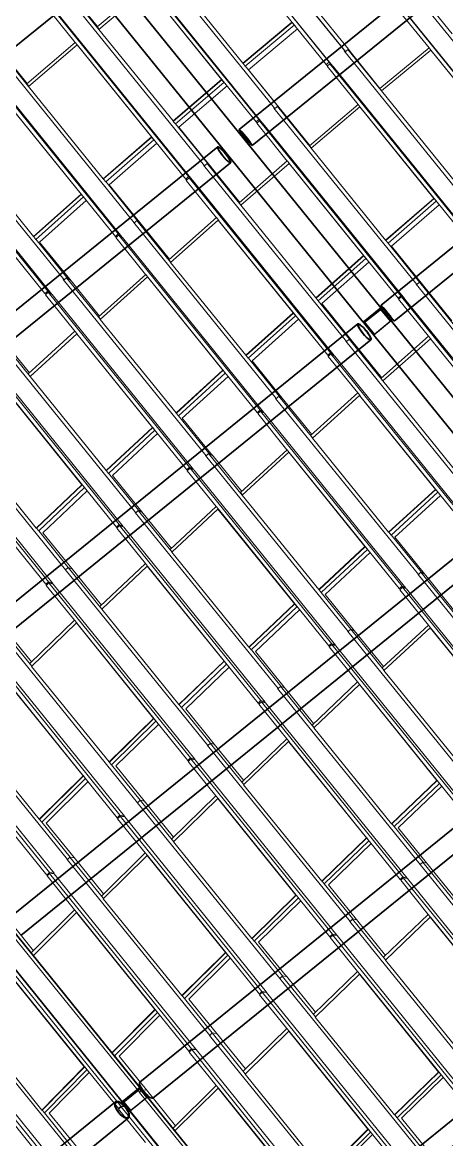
# Model space of a CAD drawing. Header units: millimetres. Extents: x 834681283 to 835686922, y 817551134 to 819407044.
# Drawn here: x 835245040 to 835250676, y 818140307 to 818155141 of the extents above; entities that cross this region are included whole.
import ezdxf

# ---------------------------------------------------------------- set-up
doc = ezdxf.new("R2010")
doc.units = ezdxf.units.MM
doc.header["$LTSCALE"] = 1200
doc.header["$MEASUREMENT"] = 0
doc.linetypes.add('P01-MAGP-P-RF$0$P01_MS_01_N1-FloorPlan-PART2OFUPPERROOFSETTINGOUT$0$BH DASHED2', pattern=[3, 2, -1])
doc.linetypes.add('P01-MAGP-P-RF$0$PHANTOM', pattern=[2.5, 1.25, -0.25, 0.25, -0.25, 0.25, -0.25])
doc.layers.add('P01-MAAN-P-EVA$0$HATCH', color=9, linetype='Continuous')
for name, color, linetype, lineweight in [('P01-MAGP-P-RF$0$MMH053__', 253, 'P01-MAGP-P-RF$0$PHANTOM', 40), ('P01-MAGP-P-RF$0$P01_MS_01_N1-FloorPlan-PART2OFUPPERROOFSETTINGOUT$0$S-BEAM', 253, 'Continuous', 35), ('P01-MAGP-P-RF$0$P01_MS_01_N1-FloorPlan-PART2OFUPPERROOFSETTINGOUT$0$S-BEAM-HIDN', 253, 'P01-MAGP-P-RF$0$P01_MS_01_N1-FloorPlan-PART2OFUPPERROOFSETTINGOUT$0$BH DASHED2', 18), ('P01-MAGP-P-RF$0$ROOF MESH HALF TONE$0$A-GLAZ', 253, 'Continuous', 9), ('P01-MAGP-P-RF$0$ROOF MESH HALF TONE$0$A-MASS', 253, 'Continuous', 9)]:
    doc.layers.add(name, color=color, linetype=linetype, lineweight=lineweight)

# ---------------------------------------------------------------- blocks, each defined once
blk = doc.blocks.new('P01-MAGP-P-RF$0$P01_MS_01_N1-FloorPlan-PART2OFUPPERROOFSETTINGOUT$0$Circular Hollow Sections - CHS273x10_PSB97-8445106-PART 2 OF  UPPER ROOF SETTING OUT')
at = {"layer": 'P01-MAGP-P-RF$0$P01_MS_01_N1-FloorPlan-PART2OFUPPERROOFSETTINGOUT$0$S-BEAM'}
for p, q in [((22650, 48427), (15637, 43516)), ((15793, 43293), (22807, 48203))]:
    blk.add_line(p, q, dxfattribs=at)
for centre, major_axis, start_param, end_param in [((22728, 48315), (-78, 112), 0, 3.141593), ((22728, 48315), (-73, 104), 0, 3.141593), ((22728, 48315), (-78, 112), 3.141593, 6.283185), ((22728, 48315), (-73, 104), 3.141593, 6.283185), ((15715, 43405), (-78, 112), 0, 3.141593)]:
    blk.add_ellipse(centre, major_axis=major_axis, ratio=0.433545, start_param=start_param, end_param=end_param, dxfattribs=at)
blk = doc.blocks.new('P01-MAGP-P-RF$0$P01_MS_01_N1-FloorPlan-PART2OFUPPERROOFSETTINGOUT$0$Circular Hollow Sections - CHS273x10_PSB97-8445107-PART 2 OF  UPPER ROOF SETTING OUT')
at = {"layer": 'P01-MAGP-P-RF$0$P01_MS_01_N1-FloorPlan-PART2OFUPPERROOFSETTINGOUT$0$S-BEAM'}
for p, q in [((21055, 50708), (14039, 45796)), ((14195, 45572), (21211, 50485))]:
    blk.add_line(p, q, dxfattribs=at)
for centre, major_axis, start_param, end_param in [((21133, 50596), (-78, 112), 0, 3.141593), ((21133, 50596), (-73, 104), 0, 3.141593), ((21133, 50596), (-78, 112), 3.141593, 6.283185), ((21133, 50596), (-73, 104), 3.141593, 6.283185), ((14117, 45684), (-78, 112), 0, 3.141593)]:
    blk.add_ellipse(centre, major_axis=major_axis, ratio=0.421934, start_param=start_param, end_param=end_param, dxfattribs=at)
blk = doc.blocks.new('P01-MAGP-P-RF$0$P01_MS_01_N1-FloorPlan-PART2OFUPPERROOFSETTINGOUT$0$Circular Hollow Sections - CHS273x10_PSB97-8447235-PART 2 OF  UPPER ROOF SETTING OUT')
at = {"layer": 'P01-MAGP-P-RF$0$P01_MS_01_N1-FloorPlan-PART2OFUPPERROOFSETTINGOUT$0$S-BEAM'}
for p, q in [((31760, 51144), (24712, 46209)), ((24869, 45985), (31917, 50920))]:
    blk.add_line(p, q, dxfattribs=at)
for centre, major_axis, start_param, end_param in [((31839, 51032), (-78, 112), 0, 3.141593), ((31839, 51032), (-73, 104), 0, 3.141593), ((31839, 51032), (-78, 112), 3.141593, 6.283185), ((31839, 51032), (-73, 104), 3.141593, 6.283185), ((24791, 46097), (-78, 112), 0, 3.141593)]:
    blk.add_ellipse(centre, major_axis=major_axis, ratio=0.273097, start_param=start_param, end_param=end_param, dxfattribs=at)
blk = doc.blocks.new('P01-MAGP-P-RF$0$P01_MS_01_N1-FloorPlan-PART2OFUPPERROOFSETTINGOUT$0$Circular Hollow Sections - CHS273x10_PSB97-8466869-PART 2 OF  UPPER ROOF SETTING OUT')
at = {"layer": 'P01-MAGP-P-RF$0$P01_MS_01_N1-FloorPlan-PART2OFUPPERROOFSETTINGOUT$0$S-BEAM'}
for p, q in [((33522, 48715), (26453, 43765)), ((26610, 43542), (33679, 48491))]:
    blk.add_line(p, q, dxfattribs=at)
for centre, major_axis, start_param, end_param in [((33723, 48689), (-78, 112), 1.024472, 1.253556), ((33723, 48689), (-73, 104), 0.979495, 1.22898), ((33723, 48689), (-73, 104), 5.054205, 5.303691), ((33723, 48689), (-78, 112), 5.02963, 5.258714), ((26531, 43654), (-78, 112), 0, 3.141593)]:
    blk.add_ellipse(centre, major_axis=major_axis, ratio=0.284904, start_param=start_param, end_param=end_param, dxfattribs=at)
at = {"layer": 'P01-MAGP-P-RF$0$P01_MS_01_N1-FloorPlan-PART2OFUPPERROOFSETTINGOUT$0$S-BEAM-HIDN'}
for p, q in [((33645, 48801), (33522, 48715)), ((33679, 48491), (33801, 48577))]:
    blk.add_line(p, q, dxfattribs=at)
for major_axis, start_param, end_param in [((-78, 112), 5.259078, 6.283185), ((-78, 112), 0, 1.024107), ((-73, 104), 0, 0.979101), ((-73, 104), 5.304084, 6.283185), ((-78, 112), 1.25392, 3.141593), ((-73, 104), 1.229374, 3.141593), ((-73, 104), 3.141593, 5.053811), ((-78, 112), 3.141593, 5.029265)]:
    blk.add_ellipse((33723, 48689), major_axis=major_axis, ratio=0.284904, start_param=start_param, end_param=end_param, dxfattribs=at)
blk = doc.blocks.new('P01-MAGP-P-RF$0$ROOF MESH HALF TONE')
at = {"layer": 'P01-MAGP-P-RF$0$ROOF MESH HALF TONE$0$A-GLAZ', "lineweight": 5}
for p, q in [((24931, 64606), (26668, 62125)), ((26655, 62140), (24968, 64550)), ((24737, 64438), (26444, 61999)), ((26484, 61947), (24777, 64386)), ((23947, 63910), (25681, 61434)), ((25105, 63825), (26403, 61970)), ((23750, 63747), (25459, 61306)), ((25501, 61257), (23793, 63699)), ((22963, 63216), (24696, 60743)), ((23016, 63227), (23423, 62647)), ((23045, 63199), (23406, 62684)), ((25299, 62066), (24408, 63339)), ((22764, 63057), (24474, 60613)), ((23401, 62680), (24089, 63180)), ((23422, 62647), (24109, 63146)), ((24109, 63146), (25002, 61870)), ((24113, 63142), (25419, 61276)), ((22725, 63027), (23096, 62495)), ((24518, 60568), (22808, 63012)), ((27636, 62832), (29370, 60356)), ((29362, 60366), (27673, 62779)), ((27691, 62842), (28099, 62259)), ((23401, 62680), (23424, 62648)), ((24321, 61365), (23422, 62647)), ((26305, 62731), (26709, 62154)), ((27398, 62639), (27779, 62095)), ((27439, 62669), (29148, 60226)), ((29189, 60176), (27480, 62618)), ((21980, 62523), (23712, 60052)), ((22031, 62538), (22438, 61957)), ((22063, 62510), (22423, 61996)), ((22416, 61990), (23097, 62496)), ((22437, 61956), (23118, 62462)), ((23123, 62459), (23097, 62496)), ((23122, 62458), (23118, 62462)), ((23118, 62462), (24018, 61176)), ((23122, 62458), (24434, 60583)), ((25987, 62565), (25299, 62066)), ((25301, 62061), (25989, 62559)), ((25302, 62062), (25990, 62560)), ((25326, 62025), (26014, 62523)), ((26053, 62470), (25368, 61974)), ((25989, 62559), (26004, 62541)), ((26014, 62523), (25989, 62559)), ((26029, 62505), (26014, 62523)), ((21778, 62365), (23488, 59920)), ((23534, 59879), (21824, 62324)), ((25302, 62062), (25299, 62066)), ((25301, 62061), (25326, 62025)), ((25328, 62026), (25722, 61463)), ((26657, 62141), (26651, 62137)), ((26651, 62137), (28383, 59664)), ((26668, 62125), (26709, 62154)), ((26704, 62150), (27110, 61569)), ((26709, 62154), (26746, 62098)), ((26746, 62097), (27092, 61604)), ((27089, 61602), (27780, 62096)), ((27110, 61569), (27801, 62063)), ((27806, 62060), (27780, 62096)), ((27801, 62063), (28691, 60791)), ((27805, 62059), (27802, 62063)), ((27805, 62059), (29108, 60197)), ((22416, 61990), (22439, 61958)), ((23342, 60665), (22437, 61956)), ((25002, 61870), (24321, 61365)), ((24324, 61360), (25006, 61866)), ((25006, 61866), (25002, 61870)), ((25005, 61865), (25012, 61857)), ((25030, 61829), (25005, 61865)), ((25368, 61974), (25750, 61428)), ((26403, 61970), (26444, 61999)), ((26417, 61952), (26403, 61970)), ((26452, 61978), (26411, 61948)), ((26411, 61948), (26786, 61412)), ((26444, 61999), (26484, 61947)), ((26495, 61932), (26452, 61978)), ((26452, 61978), (28162, 59533)), ((28206, 59487), (26495, 61932)), ((20996, 61831), (22728, 59361)), ((22127, 61777), (23033, 60482)), ((22131, 61774), (23449, 59890)), ((24349, 61323), (25030, 61829)), ((25068, 61778), (24392, 61276)), ((25038, 61821), (25030, 61829)), ((20792, 61673), (22502, 59227)), ((22550, 59190), (20840, 61636)), ((27089, 61602), (27111, 61570)), ((28005, 60291), (27110, 61569)), ((25672, 61447), (25667, 61443)), ((25667, 61443), (27398, 58973)), ((25681, 61434), (25722, 61463)), ((25717, 61459), (26126, 60876)), ((25722, 61463), (25761, 61412)), ((25750, 61428), (26110, 60914)), ((26104, 60909), (26787, 61413)), ((26813, 61376), (26787, 61413)), ((22363, 59966), (21452, 61266)), ((24324, 61360), (24321, 61365)), ((24323, 61359), (24324, 61360)), ((24323, 61359), (24349, 61323)), ((24350, 61324), (24736, 60772)), ((24392, 61276), (24768, 60739)), ((25419, 61276), (25459, 61306)), ((25432, 61261), (25419, 61276)), ((25465, 61287), (25426, 61257)), ((25459, 61306), (25501, 61257)), ((25511, 61244), (25465, 61287)), ((25465, 61287), (27177, 58840)), ((26125, 60876), (26808, 61380)), ((26812, 61376), (26808, 61380)), ((26808, 61380), (27705, 60098)), ((26812, 61376), (28122, 59503)), ((24018, 61176), (23342, 60665)), ((23346, 60661), (24022, 61172)), ((23371, 60623), (24046, 61135)), ((24022, 61172), (24018, 61176)), ((24021, 61172), (24026, 61167)), ((24046, 61135), (24021, 61172)), ((24052, 61130), (24046, 61135)), ((25426, 61257), (25796, 60728)), ((25501, 61257), (25499, 61255)), ((27222, 58798), (25511, 61244)), ((21140, 61089), (22463, 59197)), ((24083, 61085), (23415, 60580)), ((26104, 60909), (26127, 60877)), ((27026, 59590), (26125, 60876)), ((24688, 60754), (24684, 60751)), ((24684, 60751), (26414, 58283)), ((24696, 60743), (24736, 60772)), ((24732, 60769), (25141, 60185)), ((24736, 60772), (24778, 60725)), ((24768, 60739), (25128, 60225)), ((25119, 60219), (25797, 60729)), ((25141, 60185), (25818, 60695)), ((25822, 60692), (25797, 60729)), ((25822, 60691), (25818, 60695)), ((25818, 60695), (26720, 59405)), ((25822, 60691), (27137, 58810)), ((23346, 60661), (23342, 60665)), ((23345, 60660), (23346, 60661)), ((23345, 60660), (23371, 60623)), ((23372, 60624), (23752, 60082)), ((23415, 60580), (23786, 60051)), ((24434, 60583), (24474, 60613)), ((24447, 60570), (24434, 60583)), ((24480, 60596), (24440, 60565)), ((24440, 60565), (24806, 60043)), ((24474, 60613), (24518, 60568)), ((24526, 60556), (24480, 60596)), ((24480, 60596), (26191, 58149)), ((24518, 60568), (24515, 60566)), ((26238, 58109), (24526, 60556)), ((23033, 60482), (22363, 59966)), ((22367, 59962), (23037, 60479)), ((22392, 59924), (23062, 60441)), ((23097, 60393), (22439, 59885)), ((23037, 60479), (23033, 60482)), ((23036, 60478), (23040, 60475)), ((23062, 60441), (23036, 60478)), ((23066, 60438), (23062, 60441)), ((23712, 60052), (23752, 60082)), ((23748, 60079), (24157, 59495)), ((23752, 60082), (23795, 60038)), ((25119, 60219), (25142, 60186)), ((26047, 58891), (25141, 60185)), ((27705, 60098), (27026, 59590)), ((27030, 59586), (27709, 60094)), ((27709, 60094), (27705, 60098)), ((27708, 60094), (27713, 60088)), ((27733, 60057), (27708, 60094)), ((22367, 59962), (22363, 59966)), ((22366, 59961), (22367, 59962)), ((22366, 59961), (22392, 59924)), ((23704, 60063), (23700, 60060)), ((23700, 60060), (25430, 57592)), ((23786, 60051), (24146, 59537)), ((24135, 59529), (24807, 60044)), ((24156, 59494), (24828, 60009)), ((24833, 60006), (24807, 60044)), ((24832, 60006), (24828, 60009)), ((24828, 60009), (25735, 58713)), ((24832, 60006), (26152, 58118)), ((27055, 59548), (27733, 60057)), ((27770, 60007), (27099, 59503)), ((27739, 60052), (27733, 60057)), ((22393, 59925), (22768, 59391)), ((22439, 59884), (22804, 59364)), ((23449, 59890), (23488, 59920)), ((23462, 59878), (23449, 59890)), ((23494, 59904), (23455, 59873)), ((23455, 59873), (23814, 59359)), ((23488, 59920), (23534, 59879)), ((23542, 59867), (23494, 59904)), ((23494, 59904), (25205, 57456)), ((23534, 59879), (23530, 59876)), ((25254, 57420), (23542, 59867)), ((24135, 59529), (24158, 59496)), ((25068, 58194), (24156, 59494)), ((27030, 59586), (27026, 59590)), ((27029, 59585), (27030, 59586)), ((27029, 59585), (27055, 59548)), ((27056, 59549), (27438, 59003)), ((27099, 59503), (27473, 58969)), ((22721, 59372), (22717, 59369)), ((22717, 59369), (24447, 56901)), ((22728, 59361), (22768, 59391)), ((22764, 59388), (23173, 58804)), ((22768, 59391), (22813, 59351)), ((22804, 59364), (23165, 58849)), ((23151, 58838), (23816, 59358)), ((23842, 59321), (23816, 59358)), ((26720, 59405), (26047, 58891)), ((26051, 58887), (26724, 59402)), ((26076, 58850), (26748, 59364)), ((26724, 59402), (26720, 59405)), ((26723, 59401), (26726, 59398)), ((26748, 59364), (26723, 59401)), ((26752, 59361), (26748, 59364)), ((22463, 59197), (22502, 59227)), ((22476, 59187), (22463, 59197)), ((22507, 59211), (22468, 59180)), ((22502, 59227), (22550, 59190)), ((22558, 59178), (22507, 59211)), ((22507, 59211), (24218, 56764)), ((22550, 59190), (22545, 59186)), ((23172, 58803), (23837, 59323)), ((23841, 59320), (23837, 59323)), ((23837, 59323), (24749, 58019)), ((23841, 59320), (25166, 57426)), ((26784, 59315), (26122, 58808)), ((22468, 59180), (22824, 58672)), ((24269, 56731), (22558, 59178)), ((27393, 58980), (27390, 58978)), ((27390, 58978), (29117, 56513)), ((27398, 58973), (27438, 59003)), ((27435, 59001), (27842, 58419)), ((27438, 59003), (27481, 58958)), ((27473, 58968), (27829, 58460)), ((23151, 58838), (23174, 58805)), ((24089, 57496), (23172, 58803)), ((26051, 58887), (26047, 58891)), ((26050, 58887), (26051, 58887)), ((26050, 58887), (26076, 58850)), ((26077, 58850), (26454, 58313)), ((26122, 58808), (26491, 58281)), ((27137, 58810), (27177, 58840)), ((27149, 58799), (27137, 58810)), ((27182, 58825), (27143, 58795)), ((27143, 58795), (27505, 58277)), ((27177, 58840), (27222, 58798)), ((27228, 58788), (27182, 58825)), ((27182, 58825), (28897, 56375)), ((27222, 58798), (27219, 58795)), ((28943, 56338), (27228, 58788)), ((21734, 58677), (23464, 56210)), ((21780, 58697), (22189, 58114)), ((21822, 58676), (22183, 58161)), ((22167, 58148), (22825, 58672)), ((22188, 58113), (22846, 58637)), ((22851, 58635), (22825, 58672)), ((22850, 58634), (22846, 58637)), ((22846, 58637), (23763, 57326)), ((22850, 58634), (24179, 56733)), ((25735, 58713), (25068, 58194)), ((25072, 58190), (25739, 58709)), ((25097, 58152), (25764, 58671)), ((25799, 58623), (25144, 58114)), ((25739, 58709), (25735, 58713)), ((25738, 58708), (25741, 58706)), ((25764, 58671), (25738, 58708)), ((25767, 58669), (25764, 58671)), ((21520, 58519), (23231, 56071)), ((23284, 56041), (21572, 58489)), ((26414, 58283), (26454, 58313)), ((26450, 58311), (26859, 57728)), ((26454, 58313), (26498, 58271)), ((25072, 58190), (25068, 58194)), ((25071, 58189), (25072, 58190)), ((25071, 58189), (25097, 58152)), ((25098, 58153), (25470, 57622)), ((26409, 58289), (26406, 58287)), ((26406, 58287), (28133, 55822)), ((26491, 58281), (26848, 57771)), ((26836, 57762), (27506, 58278)), ((26857, 57727), (27528, 58243)), ((27532, 58240), (27506, 58278)), ((27531, 58240), (27528, 58243)), ((27528, 58243), (28442, 56935)), ((27531, 58240), (28857, 56345)), ((22167, 58148), (22190, 58114)), ((23110, 56798), (22188, 58113)), ((24749, 58019), (24089, 57496)), ((24093, 57493), (24753, 58016)), ((24753, 58016), (24749, 58019)), ((24752, 58016), (24755, 58014)), ((24778, 57978), (24752, 58016)), ((25144, 58114), (25509, 57593)), ((26152, 58118), (26191, 58149)), ((26164, 58108), (26152, 58118)), ((26196, 58134), (26157, 58103)), ((26157, 58103), (26516, 57591)), ((26191, 58149), (26238, 58109)), ((26244, 58099), (26196, 58134)), ((26196, 58134), (27910, 55684)), ((26238, 58109), (26235, 58106)), ((27958, 55649), (26244, 58099)), ((20751, 57986), (22481, 55519)), ((21855, 57950), (22776, 56632)), ((21859, 57948), (23193, 56039)), ((24118, 57455), (24778, 57978)), ((24813, 57931), (24167, 57419)), ((24781, 57976), (24778, 57978)), ((20532, 57826), (22244, 55377)), ((22298, 55351), (20587, 57800)), ((26836, 57762), (26859, 57729)), ((27776, 56417), (26857, 57727)), ((25426, 57599), (25422, 57596)), ((25422, 57596), (27150, 55131)), ((25430, 57592), (25470, 57622)), ((25467, 57620), (25875, 57037)), ((25470, 57622), (25516, 57583)), ((25509, 57593), (25867, 57083)), ((25852, 57071), (26516, 57592)), ((25874, 57036), (26538, 57556)), ((26543, 57554), (26516, 57592)), ((26542, 57553), (26538, 57556)), ((26538, 57556), (27456, 56243)), ((22131, 56100), (21204, 57422)), ((24093, 57493), (24089, 57496)), ((24092, 57492), (24093, 57493)), ((24092, 57492), (24118, 57455)), ((24119, 57455), (24486, 56932)), ((24167, 57419), (24526, 56907)), ((25166, 57426), (25205, 57456)), ((25179, 57416), (25166, 57426)), ((25210, 57441), (25171, 57410)), ((25171, 57410), (25525, 56904)), ((25205, 57456), (25254, 57420)), ((25260, 57410), (25210, 57441)), ((25210, 57441), (26923, 54992)), ((25254, 57420), (25249, 57417)), ((26973, 54960), (25260, 57410)), ((26542, 57553), (27871, 55653)), ((20868, 57261), (22206, 55346)), ((23763, 57326), (23110, 56798)), ((23114, 56795), (23767, 57323)), ((23139, 56757), (23792, 57285)), ((23767, 57323), (23763, 57326)), ((23766, 57322), (23769, 57321)), ((23792, 57285), (23766, 57322)), ((23795, 57283), (23792, 57285)), ((23826, 57239), (23190, 56725)), ((25852, 57071), (25876, 57038)), ((26796, 55721), (25874, 57036)), ((24441, 56907), (24439, 56906)), ((24439, 56906), (26167, 54440)), ((24447, 56901), (24486, 56932)), ((24483, 56929), (24891, 56346)), ((24486, 56932), (24534, 56896)), ((24527, 56906), (24525, 56907)), ((24527, 56906), (24886, 56394)), ((24868, 56381), (25526, 56905)), ((24890, 56345), (25547, 56869)), ((25552, 56867), (25526, 56905)), ((25551, 56867), (25547, 56869)), ((25547, 56869), (26469, 55551)), ((25550, 56865), (25552, 56867)), ((25551, 56867), (26884, 54961)), ((23114, 56795), (23110, 56798)), ((23113, 56794), (23114, 56795)), ((23113, 56794), (23139, 56757)), ((23140, 56758), (23503, 56241)), ((23190, 56725), (23545, 56219)), ((24179, 56733), (24218, 56764)), ((24193, 56724), (24179, 56733)), ((24223, 56749), (24185, 56717)), ((24185, 56717), (24534, 56218)), ((24218, 56764), (24269, 56731)), ((24275, 56721), (24223, 56749)), ((24223, 56749), (25935, 54299)), ((24269, 56731), (24264, 56727)), ((25988, 54271), (24275, 56721)), ((22776, 56632), (22131, 56100)), ((22135, 56098), (22780, 56629)), ((22161, 56059), (22806, 56591)), ((22839, 56546), (22214, 56031)), ((22780, 56629), (22776, 56632)), ((22806, 56591), (22780, 56629)), ((24868, 56381), (24892, 56347)), ((23464, 56210), (23503, 56241)), ((23499, 56238), (23908, 55655)), ((23503, 56241), (23553, 56209)), ((25816, 55024), (24890, 56345)), ((27456, 56243), (26796, 55721)), ((26800, 55718), (27460, 56241)), ((27460, 56241), (27456, 56243)), ((27486, 56202), (27459, 56240)), ((22135, 56098), (22131, 56100)), ((22134, 56097), (22135, 56098)), ((22134, 56097), (22161, 56059)), ((23459, 56217), (23456, 56215)), ((23456, 56215), (25185, 53750)), ((23546, 56219), (23905, 55706)), ((23885, 55690), (24535, 56218)), ((23906, 55654), (24556, 56182)), ((24561, 56180), (24535, 56218)), ((24561, 56180), (24556, 56182)), ((24556, 56182), (25482, 54858)), ((24561, 56180), (25897, 54268)), ((26825, 55679), (27486, 56202)), ((27519, 56157), (26874, 55646)), ((22162, 56060), (22519, 55550)), ((22214, 56031), (22564, 55532)), ((23193, 56039), (23231, 56071)), ((23206, 56032), (23193, 56039)), ((23235, 56056), (23198, 56024)), ((23198, 56024), (23543, 55530)), ((23231, 56071), (23284, 56041)), ((23290, 56031), (23235, 56056)), ((23235, 56056), (24948, 53606)), ((23284, 56041), (23278, 56037)), ((25002, 53581), (23290, 56031)), ((23885, 55690), (23909, 55656)), ((24837, 54327), (23906, 55654)), ((26800, 55718), (26796, 55721)), ((26799, 55717), (26800, 55718)), ((26799, 55717), (26825, 55679)), ((26826, 55680), (27189, 55162)), ((26874, 55646), (27232, 55136)), ((22476, 55527), (22473, 55524)), ((22473, 55524), (24202, 53059)), ((22481, 55519), (22519, 55550)), ((22516, 55548), (22925, 54965)), ((22519, 55550), (22571, 55522)), ((22564, 55532), (22924, 55019)), ((22901, 55000), (23544, 55531)), ((22923, 54963), (23565, 55494)), ((23570, 55493), (23544, 55531)), ((23570, 55492), (23565, 55494)), ((23565, 55494), (24495, 54164)), ((23570, 55492), (24910, 53574)), ((26469, 55551), (25816, 55024)), ((25820, 55021), (26473, 55548)), ((25846, 54983), (26499, 55510)), ((26473, 55548), (26469, 55551)), ((26499, 55510), (26473, 55548)), ((22206, 55346), (22244, 55377)), ((22220, 55339), (22206, 55346)), ((22248, 55363), (22210, 55332)), ((22210, 55332), (22552, 54843)), ((22244, 55377), (22298, 55351)), ((22304, 55342), (22248, 55363)), ((22248, 55363), (23960, 52912)), ((22298, 55351), (22292, 55346)), ((24017, 52891), (22304, 55342)), ((26532, 55465), (25897, 54953)), ((27148, 55134), (27146, 55133)), ((27146, 55133), (28872, 52670)), ((27150, 55131), (27189, 55162)), ((27187, 55160), (27591, 54583)), ((27189, 55162), (27237, 55128)), ((27232, 55135), (27230, 55137)), ((27232, 55135), (27585, 54632)), ((22901, 55000), (22925, 54966)), ((23857, 53631), (22923, 54963)), ((25820, 55021), (25816, 55024)), ((25820, 55021), (25820, 55021)), ((25820, 55021), (25846, 54983)), ((25847, 54983), (26206, 54471)), ((25897, 54953), (26250, 54449)), ((26884, 54961), (26923, 54992)), ((26897, 54953), (26884, 54961)), ((26928, 54978), (26889, 54947)), ((26889, 54947), (27236, 54451)), ((26923, 54992), (26973, 54960)), ((26978, 54953), (26928, 54978)), ((26928, 54978), (28642, 52526)), ((26973, 54960), (26969, 54957)), ((28693, 52501), (26978, 54953)), ((21491, 54833), (23219, 52369)), ((21533, 54857), (21942, 54275)), ((21584, 54845), (21944, 54331)), ((21918, 54310), (22553, 54843)), ((21939, 54273), (22574, 54806)), ((22580, 54805), (22553, 54843)), ((22579, 54804), (22574, 54806)), ((22574, 54806), (23508, 53470)), ((22576, 54803), (22580, 54805)), ((22579, 54804), (23923, 52881)), ((25482, 54858), (24837, 54327)), ((24841, 54325), (25486, 54855)), ((24867, 54286), (25512, 54817)), ((25544, 54773), (24920, 54260)), ((25486, 54855), (25482, 54858)), ((25512, 54817), (25486, 54855)), ((21260, 54670), (22973, 52219)), ((23031, 52201), (21318, 54653)), ((26165, 54444), (26162, 54442)), ((26162, 54442), (27889, 51979)), ((26167, 54440), (26206, 54471)), ((26203, 54469), (26608, 53891)), ((26206, 54471), (26256, 54441)), ((26250, 54449), (26247, 54450)), ((26250, 54449), (26605, 53943)), ((26585, 53927), (27236, 54452)), ((27263, 54414), (27236, 54452)), ((21918, 54310), (21942, 54275)), ((24841, 54325), (24837, 54327)), ((24840, 54324), (24841, 54325)), ((24840, 54324), (24867, 54286)), ((25897, 54268), (25935, 54299)), ((25935, 54299), (25988, 54271)), ((26606, 53890), (27258, 54415)), ((27262, 54413), (27258, 54415)), ((27258, 54415), (28194, 53078)), ((27261, 54412), (27263, 54414)), ((27262, 54413), (28604, 52495)), ((22878, 52935), (21939, 54273)), ((24495, 54164), (23857, 53631)), ((23862, 53629), (24499, 54162)), ((24499, 54162), (24495, 54164)), ((24525, 54123), (24499, 54161)), ((24868, 54287), (25223, 53781)), ((24920, 54260), (25269, 53762)), ((25910, 54261), (25897, 54268)), ((25940, 54285), (25902, 54254)), ((25902, 54254), (26245, 53764)), ((25993, 54263), (25940, 54285)), ((25940, 54285), (27654, 51833)), ((25988, 54271), (25983, 54267)), ((27707, 51811), (25993, 54263)), ((20509, 54143), (22237, 51680)), ((21583, 54118), (22521, 52776)), ((21588, 54116), (22936, 52187)), ((23888, 53590), (24525, 54123)), ((24556, 54080), (23943, 53567)), ((20272, 53977), (21985, 51525)), ((22046, 51511), (20332, 53963)), ((26585, 53927), (26609, 53892)), ((27545, 52551), (26606, 53890)), ((25182, 53754), (25179, 53752)), ((25179, 53752), (26906, 51289)), ((25185, 53750), (25223, 53781)), ((25220, 53779), (25625, 53200)), ((25223, 53781), (25272, 53755)), ((25269, 53762), (25266, 53763)), ((25269, 53762), (25625, 53255)), ((25602, 53236), (26245, 53764)), ((25623, 53199), (26267, 53727)), ((26272, 53726), (26245, 53764)), ((26272, 53725), (26267, 53727)), ((26267, 53727), (27206, 52385)), ((26270, 53723), (26272, 53726)), ((26272, 53725), (27617, 51802)), ((21899, 52240), (20956, 53583)), ((23862, 53629), (23857, 53631)), ((23861, 53628), (23862, 53629)), ((23861, 53628), (23888, 53590)), ((23889, 53591), (24240, 53091)), ((23943, 53567), (24288, 53075)), ((24910, 53574), (24948, 53606)), ((24924, 53568), (24910, 53574)), ((24952, 53592), (24915, 53561)), ((24915, 53561), (25254, 53075)), ((24948, 53606), (25002, 53581)), ((25007, 53573), (24952, 53592)), ((24952, 53592), (26666, 51140)), ((25002, 53581), (24997, 53577)), ((26721, 51121), (25007, 53573)), ((20598, 53427), (21949, 51493)), ((23508, 53470), (22878, 52935)), ((22883, 52933), (23512, 53468)), ((22909, 52895), (23538, 53430)), ((23512, 53468), (23508, 53470)), ((23538, 53430), (23512, 53468)), ((23569, 53387), (22966, 52875)), ((25602, 53236), (25626, 53201)), ((26565, 51855), (25623, 53199)), ((24199, 53064), (24197, 53062)), ((24197, 53062), (25924, 50599)), ((24202, 53059), (24240, 53091)), ((24237, 53088), (24643, 52510)), ((24240, 53091), (24290, 53069)), ((24288, 53075), (24284, 53076)), ((24288, 53075), (24645, 52567)), ((24619, 52545), (25255, 53076)), ((24640, 52508), (25276, 53038)), ((25282, 53037), (25255, 53076)), ((25281, 53037), (25276, 53038)), ((25276, 53038), (26218, 51692)), ((25279, 53035), (25282, 53037)), ((25281, 53037), (26629, 51109)), ((22883, 52933), (22878, 52935)), ((22882, 52933), (22883, 52933)), ((22882, 52933), (22909, 52895)), ((22910, 52895), (23257, 52401)), ((22966, 52875), (23307, 52388)), ((23923, 52881), (23960, 52912)), ((23936, 52876), (23923, 52881)), ((23964, 52899), (23927, 52868)), ((23927, 52868), (24264, 52387)), ((23960, 52912), (24017, 52891)), ((24021, 52884), (23964, 52899)), ((23964, 52899), (25679, 50447)), ((24017, 52891), (24011, 52887)), ((25736, 50431), (24021, 52884)), ((22521, 52776), (21899, 52240)), ((21904, 52239), (22526, 52775)), ((21930, 52200), (22552, 52736)), ((22582, 52694), (21989, 52183)), ((22526, 52775), (22521, 52776)), ((22552, 52736), (22525, 52774)), ((24619, 52545), (24643, 52510)), ((23214, 52371), (24941, 49909)), ((23219, 52369), (23257, 52401)), ((23254, 52398), (23660, 51820)), ((23257, 52401), (23309, 52382)), ((23308, 52388), (23303, 52389)), ((23308, 52388), (23664, 51880)), ((23636, 51856), (24264, 52387)), ((24291, 52349), (24264, 52387)), ((25586, 51160), (24640, 52508)), ((27206, 52385), (26565, 51855)), ((26570, 51853), (27210, 52383)), ((27210, 52383), (27206, 52385)), ((27236, 52344), (27209, 52383)), ((21904, 52239), (21899, 52240)), ((21903, 52238), (21904, 52239)), ((21903, 52238), (21930, 52200)), ((22936, 52187), (22973, 52219)), ((22973, 52219), (23031, 52201)), ((23658, 51818), (24286, 52349)), ((24291, 52348), (24286, 52349)), ((24286, 52349), (25230, 50999)), ((24291, 52348), (25642, 50415)), ((26596, 51814), (27236, 52344)), ((27266, 52304), (26649, 51793)), ((21931, 52200), (22274, 51711)), ((21989, 52183), (22327, 51701)), ((22949, 52183), (22936, 52187)), ((22976, 52207), (22940, 52175)), ((22940, 52175), (23274, 51698)), ((23035, 52194), (22976, 52207)), ((22976, 52207), (24691, 49753)), ((23031, 52201), (23026, 52196)), ((24750, 49741), (23035, 52194)), ((23636, 51856), (23661, 51820)), ((24606, 50466), (23658, 51818)), ((26570, 51853), (26565, 51855)), ((26569, 51853), (26570, 51853)), ((26569, 51853), (26596, 51814)), ((26597, 51815), (26944, 51320)), ((26649, 51793), (26992, 51305)), ((22232, 51682), (23959, 49220)), ((22237, 51680), (22272, 51709)), ((22272, 51709), (22678, 51130)), ((22274, 51711), (22327, 51696)), ((22327, 51701), (22321, 51702)), ((22327, 51701), (22684, 51192)), ((22653, 51166), (23274, 51698)), ((22675, 51128), (23296, 51660)), ((23301, 51660), (23274, 51698)), ((23301, 51659), (23296, 51660)), ((23296, 51660), (24243, 50305)), ((23301, 51659), (24655, 49722)), ((23301, 51659), (23301, 51659)), ((26218, 51692), (25586, 51160)), ((25590, 51159), (26222, 51690)), ((25617, 51120), (26249, 51651)), ((26222, 51690), (26218, 51692)), ((26249, 51651), (26222, 51690)), ((21949, 51493), (21985, 51525)), ((21961, 51491), (21949, 51493)), ((21988, 51514), (21952, 51483)), ((21952, 51483), (22284, 51009)), ((21985, 51525), (22046, 51511)), ((22049, 51504), (21988, 51514)), ((21988, 51514), (23704, 49060)), ((22046, 51511), (22040, 51506)), ((23764, 49051), (22049, 51504)), ((26278, 51611), (25672, 51102)), ((26904, 51288), (28629, 48828)), ((26906, 51289), (26942, 51318)), ((26942, 51318), (27342, 50748)), ((26944, 51320), (26991, 51301)), ((26993, 51304), (26987, 51306)), ((26993, 51304), (27343, 50805)), ((22653, 51166), (22678, 51131)), ((23626, 49772), (22675, 51128)), ((25590, 51159), (25586, 51160)), ((25590, 51158), (25590, 51159)), ((25590, 51158), (25617, 51120)), ((25617, 51120), (25961, 50630)), ((25672, 51102), (26012, 50618)), ((26629, 51109), (26666, 51140)), ((26642, 51104), (26629, 51109)), ((26670, 51128), (26633, 51097)), ((26633, 51097), (26967, 50619)), ((26666, 51140), (26721, 51121)), ((26725, 51115), (26670, 51128)), ((26670, 51128), (28387, 48673)), ((26721, 51121), (26717, 51117)), ((28441, 48661), (26725, 51115)), ((21251, 50992), (22977, 48531)), ((21289, 51020), (21695, 50441)), ((21347, 51014), (21704, 50505)), ((21671, 50477), (22284, 51009)), ((21692, 50438), (22306, 50971)), ((22312, 50970), (22284, 51009)), ((22311, 50970), (22306, 50971)), ((22306, 50971), (23256, 49612)), ((22311, 50969), (22311, 50970)), ((22311, 50969), (23668, 49029)), ((25230, 50999), (24606, 50466)), ((24611, 50465), (25235, 50997)), ((24637, 50425), (25261, 50958)), ((25290, 50919), (24694, 50411)), ((25235, 50997), (25230, 50999)), ((25261, 50958), (25234, 50997)), ((21000, 50821), (22716, 48367)), ((22779, 48360), (21063, 50815)), ((25921, 50599), (27646, 48138)), ((25924, 50599), (25959, 50628)), ((25959, 50628), (26359, 50058)), ((25961, 50630), (26009, 50614)), ((26012, 50618), (26005, 50619)), ((26012, 50618), (26363, 50117)), ((26334, 50094), (26967, 50620)), ((26995, 50581), (26967, 50620)), ((21671, 50477), (21696, 50441)), ((22646, 49079), (21692, 50438)), ((24611, 50465), (24606, 50466)), ((24610, 50464), (24611, 50465)), ((24610, 50464), (24637, 50425)), ((25642, 50415), (25679, 50447)), ((25679, 50447), (25736, 50431)), ((26357, 50055), (26990, 50581)), ((26994, 50580), (26990, 50581)), ((26990, 50581), (27945, 49216)), ((26994, 50580), (28350, 48642)), ((20269, 50302), (21995, 47842)), ((24243, 50305), (23626, 49772)), ((23631, 49771), (24248, 50304)), ((24248, 50304), (24243, 50305)), ((24274, 50265), (24247, 50304)), ((24638, 50426), (24978, 49941)), ((24694, 50411), (25031, 49931)), ((25655, 50412), (25642, 50415)), ((25682, 50435), (25646, 50404)), ((25646, 50404), (25977, 49930)), ((25739, 50426), (25682, 50435)), ((25682, 50435), (27399, 47980)), ((25736, 50431), (25731, 50427)), ((27455, 47971), (25739, 50426)), ((21316, 50281), (22268, 48919)), ((21320, 50282), (22681, 48336)), ((23657, 49732), (24274, 50265)), ((24302, 50226), (23717, 49720)), ((20012, 50129), (21729, 47674)), ((21793, 47670), (20076, 50125)), ((26334, 50094), (26360, 50058)), ((27315, 48689), (26357, 50055)), ((24939, 49909), (26664, 47449)), ((24941, 49909), (24976, 49939)), ((24976, 49939), (25377, 49367)), ((24978, 49941), (25027, 49928)), ((25032, 49931), (25023, 49932)), ((25032, 49931), (25383, 49430)), ((25352, 49404), (25978, 49930)), ((25374, 49365), (26000, 49892)), ((26005, 49891), (25978, 49930)), ((26005, 49891), (26000, 49892)), ((26000, 49892), (26957, 48523)), ((26005, 49890), (26005, 49891)), ((26005, 49890), (27362, 47949)), ((21665, 48387), (20710, 49749)), ((23631, 49771), (23626, 49772)), ((23630, 49771), (23631, 49771)), ((23630, 49771), (23657, 49732)), ((23658, 49732), (23995, 49251)), ((23717, 49720), (24051, 49244)), ((24655, 49722), (24691, 49753)), ((24667, 49719), (24655, 49722)), ((24695, 49743), (24658, 49712)), ((24658, 49712), (24988, 49240)), ((24691, 49753), (24750, 49741)), ((24753, 49736), (24695, 49743)), ((24695, 49743), (26411, 47288)), ((24750, 49741), (24745, 49737)), ((26470, 47281), (24753, 49736)), ((20332, 49590), (21693, 47642)), ((23256, 49612), (22646, 49079)), ((22651, 49078), (23261, 49611)), ((22678, 49039), (23287, 49572)), ((23261, 49611), (23256, 49612)), ((23287, 49572), (23260, 49611)), ((23315, 49534), (22738, 49030)), ((25352, 49404), (25377, 49368)), ((23959, 49220), (23994, 49250)), ((23994, 49250), (24395, 48678)), ((23995, 49251), (24045, 49241)), ((26334, 47996), (25374, 49365)), ((23957, 49220), (25682, 46760)), ((24051, 49244), (24041, 49245)), ((24051, 49244), (24403, 48742)), ((24370, 48714), (24988, 49241)), ((24392, 48675), (25010, 49202)), ((25016, 49202), (24988, 49241)), ((25015, 49201), (25010, 49202)), ((25010, 49202), (25969, 47831)), ((25015, 49201), (26375, 47257)), ((25015, 49201), (25015, 49201)), ((22651, 49078), (22646, 49079)), ((22650, 49078), (22651, 49078)), ((22650, 49078), (22678, 49039)), ((22678, 49040), (23013, 48562)), ((22739, 49030), (23070, 48557)), ((23668, 49029), (23704, 49060)), ((23680, 49027), (23668, 49029)), ((23707, 49050), (23671, 49019)), ((23671, 49019), (23999, 48551)), ((23704, 49060), (23764, 49051)), ((23767, 49046), (23707, 49050)), ((23707, 49050), (25424, 46595)), ((23764, 49051), (23760, 49046)), ((25484, 46591), (23767, 49046)), ((22268, 48919), (21665, 48387)), ((21671, 48386), (22273, 48918)), ((21698, 48347), (22300, 48879)), ((22326, 48841), (21760, 48340)), ((22273, 48918), (22268, 48919)), ((22300, 48879), (22273, 48918)), ((24370, 48714), (24395, 48678)), ((25353, 47304), (24392, 48675)), ((22975, 48530), (24700, 46071)), ((22977, 48531), (23011, 48561)), ((23011, 48561), (23413, 47988)), ((23013, 48562), (23063, 48555)), ((23071, 48557), (23059, 48558)), ((23071, 48557), (23423, 48055)), ((23388, 48025), (23999, 48551)), ((23410, 47986), (24021, 48512)), ((24026, 48512), (23999, 48551)), ((24026, 48511), (24021, 48512)), ((24021, 48512), (24981, 47138)), ((24026, 48511), (25388, 46564)), ((24026, 48511), (24026, 48511)), ((26957, 48523), (26334, 47996)), ((26339, 47996), (26961, 48522)), ((26961, 48522), (26957, 48523)), ((26988, 48483), (26961, 48522)), ((21671, 48386), (21665, 48387)), ((21670, 48386), (21671, 48386)), ((21670, 48386), (21698, 48347)), ((22681, 48336), (22716, 48367)), ((22716, 48367), (22779, 48360)), ((22779, 48360), (22774, 48356)), ((26366, 47956), (26988, 48483)), ((27014, 48448), (26422, 47947)), ((21698, 48347), (22030, 47873)), ((21760, 48340), (22090, 47871)), ((22692, 48334), (22681, 48336)), ((22719, 48358), (22684, 48327)), ((22684, 48327), (23010, 47861)), ((22781, 48356), (22719, 48358)), ((22719, 48358), (24436, 45902)), ((24498, 45900), (22781, 48356)), ((23388, 48025), (23413, 47989)), ((24373, 46612), (23410, 47986)), ((26339, 47996), (26334, 47996)), ((26338, 47995), (26339, 47995)), ((26338, 47995), (26366, 47956)), ((26366, 47956), (26700, 47480)), ((26422, 47947), (26754, 47474)), ((25969, 47831), (25353, 47304)), ((25358, 47303), (25974, 47830)), ((25385, 47264), (26001, 47791)), ((25974, 47830), (25969, 47831)), ((26001, 47791), (25974, 47830)), ((26026, 47756), (25444, 47258))]:
    blk.add_line(p, q, dxfattribs=at)
at = {"layer": 'P01-MAGP-P-RF$0$ROOF MESH HALF TONE$0$A-MASS', "lineweight": 5}
for points, knots in [([(26562, 74607), (26762, 74322), (27147, 73772), (27692, 72993), (28213, 72250), (28632, 71651), (28962, 71180), (29208, 70828), (29453, 70478), (29658, 70186), (29822, 69952), (29985, 69718), (30190, 69426), (30436, 69074), (30683, 68722), (30929, 68370), (31135, 68076), (31300, 67841), (31424, 67664), (31548, 67487), (31672, 67310), (31796, 67133), (31961, 66896), (32251, 66482), (32584, 66007), (32917, 65531), (33168, 65173), (33419, 64814), (33671, 64454), (33924, 64094), (34261, 63612), (34685, 63007), (35196, 62277), (35710, 61543), (36227, 60804), (36922, 59812), (37624, 58809), (38334, 57795), (39051, 56772), (39957, 55478), (40880, 54160), (41629, 53090), (42196, 52280), (42769, 51461), (43347, 50637), (43928, 49806), (44512, 48972), (45098, 48136), (45684, 47298), (46271, 46460), (46857, 45623), (47441, 44789), (48219, 43678), (49188, 42294), (50152, 40918), (50919, 39822), (51684, 38730), (52635, 37372), (53769, 35752), (54708, 34411), (55455, 33344), (56014, 32546), (56571, 31750), (57127, 30957), (57680, 30166), (58140, 29509), (58508, 28984), (58737, 28657), (58920, 28396), (59057, 28200), (59194, 28004), (59331, 27808), (59468, 27613), (59650, 27352), (59878, 27027), (60151, 26637), (60514, 26118), (60968, 25471), (61510, 24697), (62050, 23925), (62589, 23155), (63127, 22388), (63663, 21622), (64197, 20859), (64730, 20098), (65261, 19339), (65703, 18709), (66055, 18205), (66319, 17828), (66583, 17452), (66846, 17076), (67109, 16700), (67460, 16199), (67899, 15572), (68428, 14817), (68960, 14057), (69498, 13289), (70224, 12252), (71152, 10927), (71924, 9824), (72319, 9260)], [0, 0, 0, 0, 0.011905, 0.02381, 0.035714, 0.047619, 0.053571, 0.059524, 0.065476, 0.071429, 0.074405, 0.077381, 0.083333, 0.089286, 0.095238, 0.10119, 0.107143, 0.110119, 0.113095, 0.116071, 0.119048, 0.122024, 0.125, 0.130952, 0.142857, 0.14881, 0.154762, 0.160714, 0.166667, 0.172619, 0.178571, 0.190476, 0.202381, 0.214286, 0.22619, 0.238095, 0.261905, 0.27381, 0.285714, 0.309524, 0.333333, 0.345238, 0.357143, 0.369048, 0.380952, 0.392857, 0.404762, 0.416667, 0.428571, 0.440476, 0.452381, 0.464286, 0.47619, 0.5, 0.52381, 0.535714, 0.547619, 0.571429, 0.595238, 0.619048, 0.630952, 0.642857, 0.654762, 0.666667, 0.678571, 0.690476, 0.696429, 0.702381, 0.705357, 0.708333, 0.71131, 0.714286, 0.717262, 0.720238, 0.72619, 0.732143, 0.738095, 0.75, 0.761905, 0.77381, 0.785714, 0.797619, 0.809524, 0.821429, 0.833333, 0.845238, 0.857143, 0.863095, 0.869048, 0.875, 0.880952, 0.886905, 0.892857, 0.904762, 0.916667, 0.928571, 0.940476, 0.952381, 0.97619, 1, 1, 1, 1]), ([(72319, 9260), (72270, 9330), (72171, 9471), (71975, 9751), (71635, 10236), (71157, 10919), (70595, 11722), (70042, 12511), (69498, 13289), (68960, 14057), (68428, 14817), (67899, 15572), (67460, 16199), (67109, 16700), (66846, 17076), (66583, 17452), (66319, 17828), (66055, 18205), (65791, 18583), (65526, 18961), (65173, 19466), (64818, 19972), (64463, 20479), (64197, 20860), (63930, 21241), (63662, 21623), (63395, 22005), (63171, 22324), (62992, 22580), (62858, 22772), (62724, 22963), (62589, 23156), (62454, 23348), (62275, 23604), (61960, 24054), (61330, 24954), (60425, 26247), (59332, 27807), (58416, 29115), (57772, 30034), (57403, 30561), (57126, 30957), (56849, 31353), (56571, 31750), (56293, 32148), (55921, 32679), (55269, 33610), (54333, 34947), (53391, 36292), (52634, 37373), (52064, 38187), (51492, 39003), (50919, 39822), (50344, 40644), (49766, 41468), (49188, 42295), (48607, 43124), (48025, 43955), (47441, 44789), (46857, 45623), (46271, 46460), (45684, 47298), (45098, 48136), (44512, 48972), (43928, 49806), (43347, 50637), (42769, 51461), (42196, 52280), (41629, 53090), (41067, 53892), (40511, 54687), (39959, 55474), (39231, 56514), (38332, 57798), (37448, 59061), (36748, 60060), (36227, 60804), (35710, 61543), (35003, 62553), (34292, 63568), (33576, 64590), (33042, 65353), (32511, 66111), (31982, 66867), (31455, 67620), (31017, 68245), (30667, 68745), (30406, 69118), (30144, 69492), (29883, 69865), (29665, 70175), (29492, 70423), (29361, 70610), (29231, 70796), (29057, 71044), (28839, 71356), (28574, 71734), (28217, 72244), (27759, 72898), (27182, 73721), (26774, 74305), (26562, 74607)], [0, 0, 0, 0, 0.002976, 0.005952, 0.011905, 0.02381, 0.035714, 0.047619, 0.059524, 0.071429, 0.083333, 0.095238, 0.107143, 0.113095, 0.119048, 0.125, 0.130952, 0.136905, 0.142857, 0.14881, 0.154762, 0.166667, 0.172619, 0.178571, 0.184524, 0.190476, 0.196429, 0.202381, 0.205357, 0.208333, 0.21131, 0.214286, 0.217262, 0.220238, 0.22619, 0.238095, 0.261905, 0.285714, 0.309524, 0.321429, 0.327381, 0.333333, 0.339286, 0.345238, 0.35119, 0.357143, 0.369048, 0.392857, 0.416667, 0.428571, 0.440476, 0.452381, 0.464286, 0.47619, 0.488095, 0.5, 0.511905, 0.52381, 0.535714, 0.547619, 0.559524, 0.571429, 0.583333, 0.595238, 0.607143, 0.619048, 0.630952, 0.642857, 0.654762, 0.666667, 0.678571, 0.690476, 0.702381, 0.72619, 0.75, 0.761905, 0.77381, 0.785714, 0.797619, 0.822917, 0.835565, 0.848214, 0.860863, 0.873512, 0.886161, 0.89881, 0.905134, 0.911458, 0.917783, 0.924107, 0.930432, 0.933594, 0.936756, 0.939918, 0.94308, 0.949405, 0.955729, 0.962054, 0.974702, 0.987351, 1, 1, 1, 1])]:
    blk.add_open_spline(points, degree=3, knots=knots, dxfattribs=at)
blk = doc.blocks.new('P01-MAGP-P-RF')
at = {"layer": 'P01-MAGP-P-RF$0$P01_MS_01_N1-FloorPlan-PART2OFUPPERROOFSETTINGOUT$0$S-BEAM'}
for p, q in [((835254640, 818159161), (835247920, 818153719)), ((835248092, 818153507), (835254812, 818158949)), ((835256038, 818156432), (835249805, 818151385)), ((835249977, 818151173), (835256210, 818156220)), ((835249801, 818151349), (835246025, 818156012)), ((835249568, 818151160), (835245792, 818155823)), ((835239209, 818150174), (835245948, 818155631)), ((835247635, 818153488), (835240929, 818148058)), ((835241100, 818147845), (835247807, 818153276)), ((835249801, 818151349), (835249568, 818151160)), ((835249577, 818151150), (835249810, 818151339)), ((835249585, 818151165), (835249793, 818151333)), ((835249793, 818151333), (835249797, 818151329)), ((835249810, 818151339), (835249801, 818151349)), ((835253585, 818146676), (835249810, 818151339)), ((835249589, 818151160), (835249585, 818151165)), ((835249498, 818151136), (835242821, 818145729)), ((835249577, 818151150), (835249568, 818151160)), ((835253352, 818146487), (835249577, 818151150)), ((835242993, 818145517), (835249670, 818150924)), ((835251541, 818148652), (835244847, 818143232)), ((835245019, 818143019), (835251713, 818148440)), ((835253290, 818146487), (835246601, 818141070)), ((835246773, 818140858), (835253462, 818146275)), ((835246601, 818141000), (835242825, 818145662)), ((835246368, 818140811), (835242592, 818145474)), ((835246601, 818141000), (835246368, 818140811)), ((835246378, 818140799), (835246611, 818140987)), ((835246383, 818140817), (835246592, 818140986)), ((835246592, 818140986), (835246599, 818140977)), ((835246611, 818140987), (835246601, 818141000)), ((835250387, 818136325), (835246611, 818140987)), ((835246378, 818140799), (835246368, 818140811)), ((835250153, 818136136), (835246378, 818140799)), ((835246390, 818140809), (835246383, 818140817))]:
    blk.add_line(p, q, dxfattribs=at)
for centre, major_axis, ratio, start_param, end_param in [((835248006, 818153613), (-86, 106), 0.075341, 0, 3.141593), ((835248006, 818153613), (-86, 106), 0.075341, 3.141593, 6.283185), ((835248006, 818153613), (-79.6, 98.3), 0.075341, 0, 3.141593), ((835248006, 818153613), (-79.6, 98.3), 0.075341, 3.141593, 6.283185), ((835247721, 818153382), (-86, 106), 0.176888, 0, 3.141593), ((835247721, 818153382), (-86, 106), 0.176888, 3.141593, 6.283185), ((835247721, 818153382), (-79.6, 98.3), 0.176888, 0, 3.141593), ((835247721, 818153382), (-79.6, 98.3), 0.176888, 3.141593, 6.283185), ((835249891, 818151279), (-86, 106), 0.021662, 0, 3.141593), ((835249891, 818151279), (-86, 106), 0.021662, 3.141593, 6.283185), ((835249891, 818151279), (-79.6, 98.3), 0.021662, 0, 3.141593), ((835249891, 818151279), (-79.6, 98.3), 0.021662, 3.141593, 6.283185), ((835249584, 818151030), (-86, 106), 0.213308, 0, 3.141593), ((835249584, 818151030), (-79.6, 98.3), 0.213308, 0, 3.141593), ((835249584, 818151030), (-86, 106), 0.213308, 3.141593, 6.283185), ((835249584, 818151030), (-79.6, 98.3), 0.213308, 3.141593, 6.283185), ((835246687, 818140964), (-86, 106), 0.261166, 0, 3.141593)]:
    blk.add_ellipse(centre, major_axis=major_axis, ratio=ratio, start_param=start_param, end_param=end_param, dxfattribs=at)
at = {"layer": 'P01-MAGP-P-RF$0$P01_MS_01_N1-FloorPlan-PART2OFUPPERROOFSETTINGOUT$0$S-BEAM-HIDN'}
for p, q in [((835249797, 818151329), (835249924, 818151172)), ((835249708, 818150988), (835249941, 818151177)), ((835249924, 818151172), (835249716, 818151003)), ((835249716, 818151003), (835249589, 818151160)), ((835246599, 818140977), (835246688, 818140867)), ((835246480, 818140698), (835246390, 818140809)), ((835246471, 818140684), (835246704, 818140873)), ((835246688, 818140867), (835246480, 818140698))]:
    blk.add_line(p, q, dxfattribs=at)
at = {"layer": 'P01-MAGP-P-RF$0$MMH053__', "rotation": 3.998948738169357}
blk.add_blockref('P01-MAGP-P-RF$0$ROOF MESH HALF TONE', (835227061, 818090920), dxfattribs=at)
at = {"layer": 'P01-MAGP-P-RF$0$P01_MS_01_N1-FloorPlan-PART2OFUPPERROOFSETTINGOUT$0$S-BEAM', "rotation": 3.998948738169357}
for name in ['P01-MAGP-P-RF$0$P01_MS_01_N1-FloorPlan-PART2OFUPPERROOFSETTINGOUT$0$Circular Hollow Sections - CHS273x10_PSB97-8447235-PART 2 OF  UPPER ROOF SETTING OUT', 'P01-MAGP-P-RF$0$P01_MS_01_N1-FloorPlan-PART2OFUPPERROOFSETTINGOUT$0$Circular Hollow Sections - CHS273x10_PSB97-8445107-PART 2 OF  UPPER ROOF SETTING OUT', 'P01-MAGP-P-RF$0$P01_MS_01_N1-FloorPlan-PART2OFUPPERROOFSETTINGOUT$0$Circular Hollow Sections - CHS273x10_PSB97-8445106-PART 2 OF  UPPER ROOF SETTING OUT']:
    blk.add_blockref(name, (835227061, 818090920), dxfattribs=at)
at = {"layer": 'P01-MAGP-P-RF$0$P01_MS_01_N1-FloorPlan-PART2OFUPPERROOFSETTINGOUT$0$S-BEAM', "linetype": 'P01-MAGP-P-RF$0$P01_MS_01_N1-FloorPlan-PART2OFUPPERROOFSETTINGOUT$0$BH DASHED2', "lineweight": 18, "rotation": 3.998948738169357}
blk.add_blockref('P01-MAGP-P-RF$0$P01_MS_01_N1-FloorPlan-PART2OFUPPERROOFSETTINGOUT$0$Circular Hollow Sections - CHS273x10_PSB97-8466869-PART 2 OF  UPPER ROOF SETTING OUT', (835227061, 818090920), dxfattribs=at)
blk = doc.blocks.new('P01-MAAN-P-EVA')
at = {"layer": 'P01-MAAN-P-EVA$0$HATCH', "ltscale": 0.1}
h = blk.add_hatch(dxfattribs=at)
h.set_pattern_fill('_USER', color=240, scale=1000, angle=45, pattern_type=0)
h.set_pattern_definition([(45, (0, 0), (-707.1067812, 707.1067812), [])])
edge = h.paths.add_edge_path()
edge.add_arc((835196988.9, 818165277), 4500, 18.1416, 95.30201, ccw=False)
edge.add_line((835201265.2, 818166678.1), (835207845.7, 818146594.5))
edge.add_line((835207845.7, 818146594.5), (835213873.1, 818060376.1))
edge.add_line((835213873.1, 818060376.1), (835249478.8, 818062865.3))
edge.add_line((835249478.8, 818062865.3), (835248374, 818055694))
edge.add_line((835248374, 818055694), (835252895, 818008746))
edge.add_line((835252895, 818008746), (835250408, 818006215))
edge.add_line((835250408, 818006215), (835243261, 818005049))
edge.add_line((835243261, 818005049), (835236208.1, 818004470.2))
edge.add_line((835236208.1, 818004470.2), (835241213, 818020285.1))
edge.add_line((835241213, 818020285.1), (835241220.2, 818039416))
edge.add_line((835241220.2, 818039416), (835229055.7, 818038576))
edge.add_line((835229055.7, 818038576), (835228294.9, 818049593.8))
edge.add_line((835228294.9, 818049593.8), (835229458.6, 818057956.2))
edge.add_line((835229458.6, 818057956.2), (835210625.8, 818056639.6))
edge.add_line((835210625.8, 818056639.6), (835209478.3, 818073053.1))
edge.add_line((835209478.3, 818073053.1), (835194734, 818069578))
edge.add_line((835194734, 818069578), (835179214, 818138785))
edge.add_line((835179214, 818138785), (835191844, 818148372))
edge.add_line((835191844, 818148372), (835202738.6, 818150939.9))
edge.add_line((835202738.6, 818150939.9), (835196573.1, 818169757.7))

msp = doc.modelspace()

# ---------------------------------------------------------------- block references
msp.add_blockref('P01-MAGP-P-RF', (0, 0))

# ---------------------------------------------------------------- next in the draw order: block references
msp.add_blockref('P01-MAAN-P-EVA', (0, 0))

doc.saveas('drawing.dxf')
